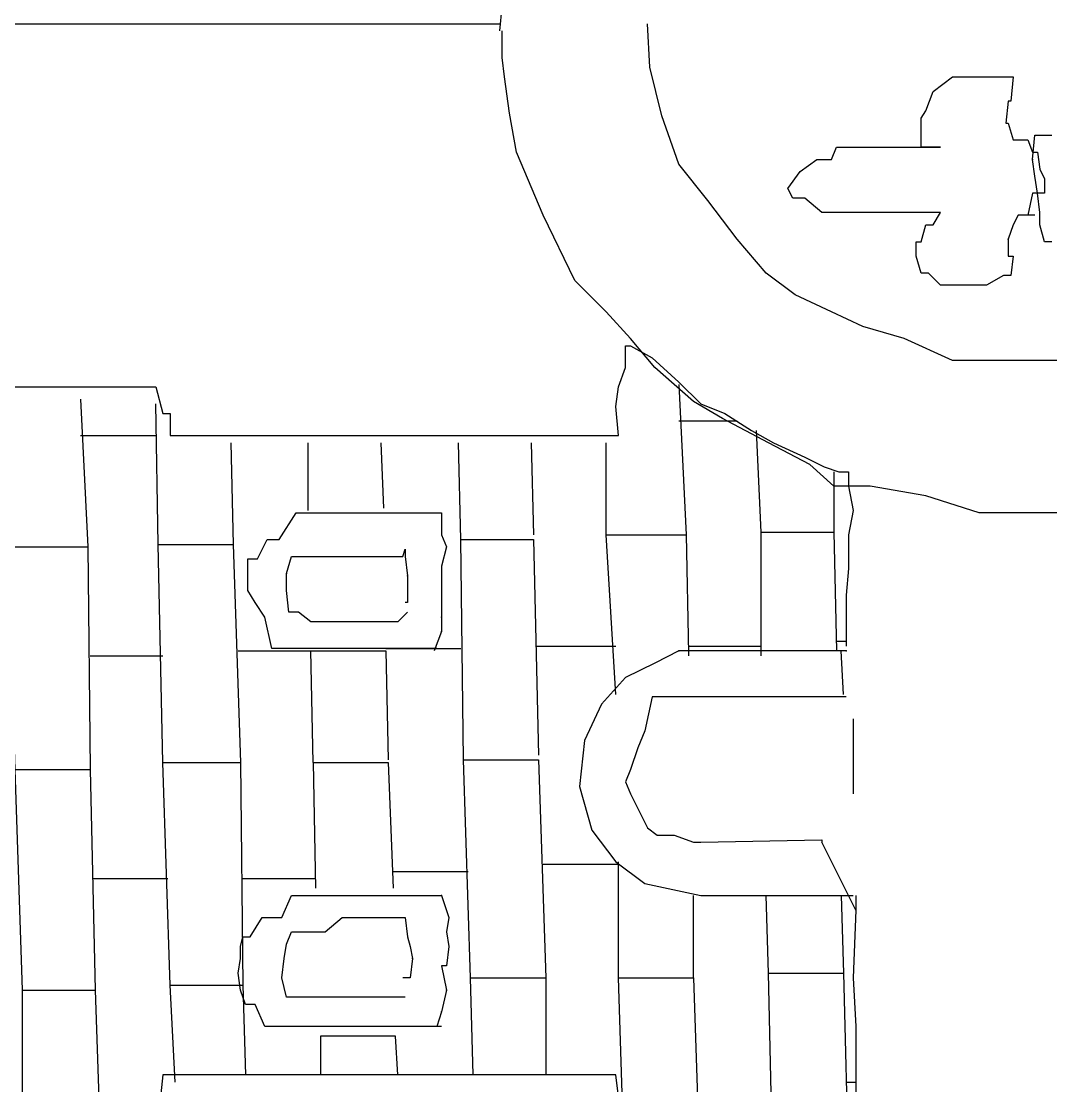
# Model space of a CAD drawing. Extents: x 747954 to 748544, y 4317181 to 4318208.
# Drawn here: x 747987.765 to 747992.015, y 4318037.795 to 4318042.19 of the extents above; entities that cross this region are included whole.
import ezdxf

# ---------------------------------------------------------------- set-up
doc = ezdxf.new("R2010")
doc.units = 0
doc.layers.get('0').update_dxf_attribs({"linetype": 'CONTINUOUS'})

msp = doc.modelspace()

# ---------------------------------------------------------------- linework, layer by layer
at = {"color": 0, "linetype": 'CONTINUOUS'}
for p, q in [((747989.74, 4318042.15), (747989.75, 4318042.25)), ((747989.74, 4318042.15), (747989.75, 4318042.25)), ((747987.41, 4318042.18), (747988.19, 4318042.18)), ((747987.41, 4318042.18), (747988.19, 4318042.18)), ((747988.19, 4318042.18), (747988.97, 4318042.18)), ((747988.19, 4318042.18), (747988.97, 4318042.18)), ((747988.97, 4318042.18), (747989.59, 4318042.18)), ((747988.97, 4318042.18), (747989.59, 4318042.18)), ((747989.59, 4318042.18), (747989.74, 4318042.18)), ((747989.59, 4318042.18), (747989.74, 4318042.18)), ((747989.75, 4318042.04), (747989.75, 4318042.15)), ((747989.75, 4318042.04), (747989.75, 4318042.15)), ((747990.36, 4318042), (747990.35, 4318042.18)), ((747990.36, 4318042), (747990.35, 4318042.18)), ((747989.76, 4318041.96), (747989.75, 4318042.04)), ((747989.76, 4318041.96), (747989.75, 4318042.04)), ((747990.41, 4318041.8), (747990.36, 4318042)), ((747990.41, 4318041.8), (747990.36, 4318042)), ((747989.78, 4318041.81), (747989.76, 4318041.96)), ((747989.78, 4318041.81), (747989.76, 4318041.96)), ((747991.53, 4318041.9), (747991.61, 4318041.96)), ((747991.53, 4318041.9), (747991.61, 4318041.96)), ((747991.61, 4318041.96), (747991.68, 4318041.96)), ((747991.61, 4318041.96), (747991.68, 4318041.96)), ((747991.68, 4318041.96), (747991.76, 4318041.96)), ((747991.68, 4318041.96), (747991.76, 4318041.96)), ((747991.76, 4318041.96), (747991.81, 4318041.96)), ((747991.76, 4318041.96), (747991.81, 4318041.96)), ((747991.81, 4318041.96), (747991.86, 4318041.96)), ((747991.81, 4318041.96), (747991.86, 4318041.96)), ((747991.86, 4318041.96), (747991.85, 4318041.86)), ((747991.86, 4318041.96), (747991.85, 4318041.86)), ((747991.5, 4318041.82), (747991.53, 4318041.9)), ((747991.5, 4318041.82), (747991.53, 4318041.9)), ((747991.84, 4318041.86), (747991.83, 4318041.77)), ((747991.84, 4318041.86), (747991.83, 4318041.77)), ((747991.85, 4318041.86), (747991.84, 4318041.86)), ((747991.85, 4318041.86), (747991.84, 4318041.86)), ((747989.81, 4318041.65), (747989.78, 4318041.81)), ((747989.81, 4318041.65), (747989.78, 4318041.81)), ((747990.48, 4318041.6), (747990.41, 4318041.8)), ((747990.48, 4318041.6), (747990.41, 4318041.8)), ((747991.48, 4318041.79), (747991.5, 4318041.82)), ((747991.48, 4318041.79), (747991.5, 4318041.82)), ((747991.48, 4318041.67), (747991.48, 4318041.79)), ((747991.48, 4318041.67), (747991.48, 4318041.79)), ((747991.83, 4318041.77), (747991.84, 4318041.77)), ((747991.83, 4318041.77), (747991.84, 4318041.77)), ((747991.84, 4318041.77), (747991.86, 4318041.7)), ((747991.84, 4318041.77), (747991.86, 4318041.7)), ((747991.94, 4318041.62), (747991.95, 4318041.72)), ((747991.94, 4318041.62), (747991.95, 4318041.72)), ((747991.95, 4318041.72), (747991.99, 4318041.72)), ((747991.95, 4318041.72), (747991.99, 4318041.72)), ((747991.99, 4318041.72), (747992.02, 4318041.72)), ((747991.99, 4318041.72), (747992.02, 4318041.72)), ((747991.11, 4318041.62), (747991.13, 4318041.67)), ((747991.11, 4318041.62), (747991.13, 4318041.67)), ((747991.13, 4318041.67), (747991.21, 4318041.67)), ((747991.13, 4318041.67), (747991.21, 4318041.67)), ((747991.21, 4318041.67), (747991.26, 4318041.67)), ((747991.21, 4318041.67), (747991.26, 4318041.67)), ((747991.26, 4318041.67), (747991.35, 4318041.67)), ((747991.26, 4318041.67), (747991.35, 4318041.67)), ((747991.35, 4318041.67), (747991.44, 4318041.67)), ((747991.35, 4318041.67), (747991.44, 4318041.67)), ((747991.44, 4318041.67), (747991.48, 4318041.67)), ((747991.44, 4318041.67), (747991.48, 4318041.67)), ((747991.48, 4318041.67), (747991.52, 4318041.67)), ((747991.52, 4318041.67), (747991.48, 4318041.67)), ((747991.48, 4318041.67), (747991.52, 4318041.67)), ((747991.52, 4318041.67), (747991.48, 4318041.67)), ((747991.52, 4318041.67), (747991.56, 4318041.67)), ((747991.56, 4318041.67), (747991.52, 4318041.67)), ((747991.52, 4318041.67), (747991.56, 4318041.67)), ((747991.56, 4318041.67), (747991.52, 4318041.67)), ((747991.86, 4318041.7), (747991.88, 4318041.7)), ((747991.86, 4318041.7), (747991.88, 4318041.7)), ((747991.88, 4318041.7), (747991.92, 4318041.7)), ((747991.88, 4318041.7), (747991.92, 4318041.7)), ((747991.92, 4318041.7), (747991.94, 4318041.65)), ((747991.92, 4318041.7), (747991.94, 4318041.65)), ((747989.92, 4318041.39), (747989.81, 4318041.65)), ((747989.92, 4318041.39), (747989.81, 4318041.65)), ((747990.98, 4318041.57), (747991.05, 4318041.62)), ((747990.98, 4318041.57), (747991.05, 4318041.62)), ((747991.05, 4318041.62), (747991.11, 4318041.62)), ((747991.05, 4318041.62), (747991.11, 4318041.62)), ((747991.94, 4318041.65), (747991.96, 4318041.65)), ((747991.94, 4318041.65), (747991.96, 4318041.65)), ((747991.95, 4318041.55), (747991.94, 4318041.62)), ((747991.95, 4318041.55), (747991.94, 4318041.62)), ((747991.96, 4318041.65), (747991.97, 4318041.58)), ((747991.96, 4318041.65), (747991.97, 4318041.58)), ((747990.6, 4318041.45), (747990.48, 4318041.6)), ((747990.6, 4318041.45), (747990.48, 4318041.6)), ((747991.97, 4318041.58), (747991.99, 4318041.54)), ((747991.97, 4318041.58), (747991.99, 4318041.54)), ((747990.93, 4318041.5), (747990.98, 4318041.57)), ((747990.93, 4318041.5), (747990.98, 4318041.57)), ((747991.96, 4318041.48), (747991.95, 4318041.55)), ((747991.96, 4318041.48), (747991.95, 4318041.55)), ((747991.99, 4318041.54), (747991.99, 4318041.48)), ((747991.99, 4318041.54), (747991.99, 4318041.48)), ((747990.95, 4318041.46), (747990.93, 4318041.5)), ((747990.95, 4318041.46), (747990.93, 4318041.5)), ((747990.72, 4318041.29), (747990.6, 4318041.45)), ((747990.72, 4318041.29), (747990.6, 4318041.45)), ((747991, 4318041.46), (747990.95, 4318041.46)), ((747991, 4318041.46), (747990.95, 4318041.46)), ((747991.07, 4318041.4), (747991, 4318041.46)), ((747991.07, 4318041.4), (747991, 4318041.46)), ((747991.94, 4318041.48), (747991.92, 4318041.39)), ((747991.94, 4318041.48), (747991.92, 4318041.39)), ((747991.96, 4318041.48), (747991.94, 4318041.48)), ((747991.96, 4318041.48), (747991.94, 4318041.48)), ((747991.97, 4318041.4), (747991.96, 4318041.48)), ((747991.99, 4318041.48), (747991.96, 4318041.48)), ((747991.97, 4318041.4), (747991.96, 4318041.48)), ((747991.99, 4318041.48), (747991.96, 4318041.48)), ((747991.17, 4318041.4), (747991.07, 4318041.4)), ((747991.17, 4318041.4), (747991.07, 4318041.4)), ((747991.26, 4318041.4), (747991.17, 4318041.4)), ((747991.26, 4318041.4), (747991.17, 4318041.4)), ((747991.33, 4318041.4), (747991.26, 4318041.4)), ((747991.33, 4318041.4), (747991.26, 4318041.4)), ((747991.38, 4318041.4), (747991.33, 4318041.4)), ((747991.38, 4318041.4), (747991.33, 4318041.4)), ((747991.44, 4318041.4), (747991.38, 4318041.4)), ((747991.44, 4318041.4), (747991.38, 4318041.4)), ((747991.51, 4318041.4), (747991.44, 4318041.4)), ((747991.51, 4318041.4), (747991.44, 4318041.4)), ((747991.56, 4318041.4), (747991.51, 4318041.4)), ((747991.56, 4318041.4), (747991.51, 4318041.4)), ((747991.53, 4318041.35), (747991.56, 4318041.4)), ((747991.53, 4318041.35), (747991.56, 4318041.4)), ((747991.97, 4318041.35), (747991.97, 4318041.4)), ((747991.97, 4318041.35), (747991.97, 4318041.4)), ((747990.05, 4318041.12), (747989.92, 4318041.39)), ((747990.05, 4318041.12), (747989.92, 4318041.39)), ((747991.88, 4318041.39), (747991.86, 4318041.35)), ((747991.88, 4318041.39), (747991.86, 4318041.35)), ((747991.92, 4318041.39), (747991.88, 4318041.39)), ((747991.92, 4318041.39), (747991.88, 4318041.39)), ((747991.95, 4318041.39), (747991.92, 4318041.39)), ((747991.95, 4318041.39), (747991.92, 4318041.39)), ((747991.48, 4318041.28), (747991.5, 4318041.35)), ((747991.48, 4318041.28), (747991.5, 4318041.35)), ((747991.5, 4318041.35), (747991.53, 4318041.35)), ((747991.5, 4318041.35), (747991.53, 4318041.35)), ((747991.86, 4318041.35), (747991.84, 4318041.29)), ((747991.86, 4318041.35), (747991.84, 4318041.29)), ((747991.99, 4318041.28), (747991.97, 4318041.35)), ((747991.99, 4318041.28), (747991.97, 4318041.35)), ((747990.84, 4318041.15), (747990.72, 4318041.29)), ((747990.84, 4318041.15), (747990.72, 4318041.29)), ((747991.46, 4318041.22), (747991.46, 4318041.28)), ((747991.46, 4318041.28), (747991.48, 4318041.28)), ((747991.46, 4318041.22), (747991.46, 4318041.28)), ((747991.46, 4318041.28), (747991.48, 4318041.28)), ((747991.84, 4318041.29), (747991.84, 4318041.22)), ((747991.84, 4318041.29), (747991.84, 4318041.22)), ((747992.02, 4318041.28), (747991.99, 4318041.28)), ((747992.02, 4318041.28), (747991.99, 4318041.28)), ((747991.48, 4318041.15), (747991.46, 4318041.22)), ((747991.48, 4318041.15), (747991.46, 4318041.22)), ((747991.84, 4318041.22), (747991.86, 4318041.22)), ((747991.84, 4318041.22), (747991.86, 4318041.22)), ((747991.86, 4318041.22), (747991.85, 4318041.14)), ((747991.86, 4318041.22), (747991.85, 4318041.14)), ((747990.96, 4318041.06), (747990.84, 4318041.15)), ((747990.96, 4318041.06), (747990.84, 4318041.15)), ((747991.51, 4318041.15), (747991.48, 4318041.15)), ((747991.51, 4318041.15), (747991.48, 4318041.15)), ((747991.56, 4318041.1), (747991.51, 4318041.15)), ((747991.56, 4318041.1), (747991.51, 4318041.15)), ((747991.82, 4318041.14), (747991.75, 4318041.1)), ((747991.82, 4318041.14), (747991.75, 4318041.1)), ((747991.85, 4318041.14), (747991.82, 4318041.14)), ((747991.85, 4318041.14), (747991.82, 4318041.14)), ((747990.18, 4318040.99), (747990.05, 4318041.12)), ((747990.18, 4318040.99), (747990.05, 4318041.12)), ((747991.62, 4318041.1), (747991.56, 4318041.1)), ((747991.62, 4318041.1), (747991.56, 4318041.1)), ((747991.67, 4318041.1), (747991.62, 4318041.1)), ((747991.67, 4318041.1), (747991.62, 4318041.1)), ((747991.75, 4318041.1), (747991.67, 4318041.1)), ((747991.75, 4318041.1), (747991.67, 4318041.1)), ((747991.11, 4318040.99), (747990.96, 4318041.06)), ((747991.11, 4318040.99), (747990.96, 4318041.06)), ((747990.28, 4318040.88), (747990.18, 4318040.99)), ((747990.28, 4318040.88), (747990.18, 4318040.99)), ((747991.24, 4318040.93), (747991.11, 4318040.99)), ((747991.24, 4318040.93), (747991.11, 4318040.99)), ((747991.41, 4318040.88), (747991.24, 4318040.93)), ((747991.41, 4318040.88), (747991.24, 4318040.93)), ((747990.38, 4318040.76), (747990.28, 4318040.88)), ((747990.38, 4318040.76), (747990.28, 4318040.88)), ((747991.61, 4318040.79), (747991.41, 4318040.88)), ((747991.61, 4318040.79), (747991.41, 4318040.88)), ((747990.26, 4318040.8), (747990.26, 4318040.85)), ((747990.26, 4318040.85), (747990.28, 4318040.85)), ((747990.26, 4318040.8), (747990.26, 4318040.85)), ((747990.26, 4318040.85), (747990.28, 4318040.85)), ((747990.28, 4318040.85), (747990.37, 4318040.8)), ((747990.28, 4318040.85), (747990.37, 4318040.8)), ((747990.26, 4318040.76), (747990.26, 4318040.8)), ((747990.26, 4318040.76), (747990.26, 4318040.8)), ((747990.37, 4318040.8), (747990.48, 4318040.7)), ((747990.37, 4318040.8), (747990.48, 4318040.7)), ((747991.81, 4318040.79), (747991.61, 4318040.79)), ((747991.81, 4318040.79), (747991.61, 4318040.79)), ((747992, 4318040.79), (747991.81, 4318040.79)), ((747992, 4318040.79), (747991.81, 4318040.79)), ((747992.2, 4318040.79), (747992, 4318040.79)), ((747992.2, 4318040.79), (747992, 4318040.79)), ((747990.23, 4318040.68), (747990.26, 4318040.76)), ((747990.23, 4318040.68), (747990.26, 4318040.76)), ((747990.54, 4318040.62), (747990.38, 4318040.76)), ((747990.54, 4318040.62), (747990.38, 4318040.76)), ((747990.48, 4318040.7), (747990.57, 4318040.61)), ((747990.48, 4318040.7), (747990.57, 4318040.61)), ((747987.74, 4318040.68), (747987.86, 4318040.68)), ((747987.74, 4318040.68), (747987.86, 4318040.68)), ((747987.86, 4318040.68), (747987.99, 4318040.68)), ((747987.86, 4318040.68), (747987.99, 4318040.68)), ((747987.99, 4318040.68), (747988.09, 4318040.68)), ((747987.99, 4318040.68), (747988.09, 4318040.68)), ((747988.09, 4318040.68), (747988.2, 4318040.68)), ((747988.09, 4318040.68), (747988.2, 4318040.68)), ((747988.2, 4318040.68), (747988.27, 4318040.68)), ((747988.2, 4318040.68), (747988.27, 4318040.68)), ((747988.27, 4318040.68), (747988.32, 4318040.68)), ((747988.27, 4318040.68), (747988.32, 4318040.68)), ((747988.32, 4318040.68), (747988.35, 4318040.57)), ((747988.32, 4318040.68), (747988.35, 4318040.57)), ((747990.22, 4318040.6), (747990.23, 4318040.68)), ((747990.22, 4318040.6), (747990.23, 4318040.68)), ((747990.48, 4318040.69), (747990.51, 4318040.07)), ((747990.48, 4318040.69), (747990.51, 4318040.07)), ((747988.01, 4318040.63), (747988.04, 4318040.02)), ((747988.01, 4318040.63), (747988.04, 4318040.02)), ((747988.33, 4318040.03), (747988.32, 4318040.61)), ((747988.33, 4318040.03), (747988.32, 4318040.61)), ((747990.66, 4318040.55), (747990.54, 4318040.62)), ((747990.66, 4318040.55), (747990.54, 4318040.62)), ((747990.57, 4318040.61), (747990.67, 4318040.57)), ((747990.57, 4318040.61), (747990.67, 4318040.57)), ((747988.35, 4318040.57), (747988.38, 4318040.57)), ((747988.35, 4318040.57), (747988.38, 4318040.57)), ((747988.38, 4318040.57), (747988.38, 4318040.48)), ((747988.38, 4318040.57), (747988.38, 4318040.48)), ((747990.23, 4318040.48), (747990.22, 4318040.6)), ((747990.23, 4318040.48), (747990.22, 4318040.6)), ((747990.67, 4318040.57), (747990.78, 4318040.5)), ((747990.67, 4318040.57), (747990.78, 4318040.5)), ((747990.48, 4318040.54), (747990.72, 4318040.54)), ((747990.48, 4318040.54), (747990.72, 4318040.54)), ((747990.85, 4318040.45), (747990.66, 4318040.55)), ((747990.85, 4318040.45), (747990.66, 4318040.55)), ((747988.01, 4318040.48), (747988.32, 4318040.48)), ((747988.01, 4318040.48), (747988.32, 4318040.48)), ((747988.38, 4318040.48), (747988.43, 4318040.48)), ((747988.38, 4318040.48), (747988.43, 4318040.48)), ((747988.43, 4318040.48), (747988.57, 4318040.48)), ((747988.43, 4318040.48), (747988.57, 4318040.48)), ((747988.57, 4318040.48), (747988.87, 4318040.48)), ((747988.57, 4318040.48), (747988.87, 4318040.48)), ((747988.87, 4318040.48), (747989.14, 4318040.48)), ((747988.87, 4318040.48), (747989.14, 4318040.48)), ((747989.14, 4318040.48), (747989.31, 4318040.48)), ((747989.14, 4318040.48), (747989.31, 4318040.48)), ((747989.31, 4318040.48), (747989.47, 4318040.48)), ((747989.31, 4318040.48), (747989.47, 4318040.48)), ((747989.47, 4318040.48), (747989.62, 4318040.48)), ((747989.47, 4318040.48), (747989.62, 4318040.48)), ((747989.62, 4318040.48), (747989.81, 4318040.48)), ((747989.62, 4318040.48), (747989.81, 4318040.48)), ((747989.81, 4318040.48), (747989.95, 4318040.48)), ((747989.81, 4318040.48), (747989.95, 4318040.48)), ((747989.95, 4318040.48), (747990.09, 4318040.48)), ((747989.95, 4318040.48), (747990.09, 4318040.48)), ((747990.09, 4318040.48), (747990.15, 4318040.48)), ((747990.09, 4318040.48), (747990.15, 4318040.48)), ((747990.15, 4318040.48), (747990.21, 4318040.48)), ((747990.15, 4318040.48), (747990.21, 4318040.48)), ((747990.21, 4318040.48), (747990.23, 4318040.48)), ((747990.21, 4318040.48), (747990.23, 4318040.48)), ((747990.78, 4318040.5), (747990.87, 4318040.45)), ((747990.78, 4318040.5), (747990.87, 4318040.45)), ((747990.82, 4318040.08), (747990.8, 4318040.5)), ((747990.82, 4318040.08), (747990.8, 4318040.5)), ((747988.63, 4318040.45), (747988.64, 4318040.03)), ((747988.63, 4318040.45), (747988.64, 4318040.03)), ((747988.95, 4318040.17), (747988.95, 4318040.45)), ((747988.95, 4318040.17), (747988.95, 4318040.45)), ((747989.25, 4318040.45), (747989.26, 4318040.18)), ((747989.25, 4318040.45), (747989.26, 4318040.18)), ((747989.58, 4318040.05), (747989.57, 4318040.45)), ((747989.58, 4318040.05), (747989.57, 4318040.45)), ((747989.87, 4318040.45), (747989.88, 4318040.07)), ((747989.87, 4318040.45), (747989.88, 4318040.07)), ((747990.18, 4318040.07), (747990.18, 4318040.45)), ((747990.18, 4318040.07), (747990.18, 4318040.45)), ((747991.02, 4318040.36), (747990.85, 4318040.45)), ((747991.02, 4318040.36), (747990.85, 4318040.45)), ((747990.87, 4318040.45), (747991, 4318040.39)), ((747990.87, 4318040.45), (747991, 4318040.39)), ((747991, 4318040.39), (747991.08, 4318040.35)), ((747991, 4318040.39), (747991.08, 4318040.35)), ((747991.12, 4318040.27), (747991.02, 4318040.36)), ((747991.12, 4318040.27), (747991.02, 4318040.36)), ((747991.08, 4318040.35), (747991.14, 4318040.33)), ((747991.08, 4318040.35), (747991.14, 4318040.33)), ((747991.12, 4318040.33), (747991.12, 4318040.08)), ((747991.12, 4318040.33), (747991.12, 4318040.08)), ((747991.14, 4318040.33), (747991.18, 4318040.33)), ((747991.14, 4318040.33), (747991.18, 4318040.33)), ((747991.18, 4318040.33), (747991.18, 4318040.27)), ((747991.18, 4318040.33), (747991.18, 4318040.27)), ((747991.27, 4318040.27), (747991.12, 4318040.27)), ((747991.27, 4318040.27), (747991.12, 4318040.27)), ((747991.18, 4318040.27), (747991.2, 4318040.17)), ((747991.18, 4318040.27), (747991.2, 4318040.17)), ((747991.5, 4318040.23), (747991.27, 4318040.27)), ((747991.5, 4318040.23), (747991.27, 4318040.27)), ((747991.72, 4318040.16), (747991.5, 4318040.23)), ((747991.72, 4318040.16), (747991.5, 4318040.23)), ((747991.2, 4318040.17), (747991.18, 4318040.07)), ((747991.2, 4318040.17), (747991.18, 4318040.07)), ((747988.83, 4318040.05), (747988.9, 4318040.16)), ((747988.83, 4318040.05), (747988.9, 4318040.16)), ((747988.9, 4318040.16), (747988.96, 4318040.16)), ((747988.9, 4318040.16), (747988.96, 4318040.16)), ((747988.96, 4318040.16), (747989.03, 4318040.16)), ((747988.96, 4318040.16), (747989.03, 4318040.16)), ((747989.03, 4318040.16), (747989.1, 4318040.16)), ((747989.03, 4318040.16), (747989.1, 4318040.16)), ((747989.1, 4318040.16), (747989.19, 4318040.16)), ((747989.1, 4318040.16), (747989.19, 4318040.16)), ((747989.19, 4318040.16), (747989.28, 4318040.16)), ((747989.19, 4318040.16), (747989.28, 4318040.16)), ((747989.28, 4318040.16), (747989.34, 4318040.16)), ((747989.28, 4318040.16), (747989.34, 4318040.16)), ((747989.34, 4318040.16), (747989.39, 4318040.16)), ((747989.34, 4318040.16), (747989.39, 4318040.16)), ((747989.39, 4318040.16), (747989.44, 4318040.16)), ((747989.39, 4318040.16), (747989.44, 4318040.16)), ((747989.44, 4318040.16), (747989.47, 4318040.16)), ((747989.44, 4318040.16), (747989.47, 4318040.16)), ((747989.47, 4318040.16), (747989.5, 4318040.16)), ((747989.47, 4318040.16), (747989.5, 4318040.16)), ((747989.5, 4318040.16), (747989.5, 4318040.07)), ((747989.5, 4318040.16), (747989.5, 4318040.07)), ((747991.92, 4318040.16), (747991.72, 4318040.16)), ((747991.92, 4318040.16), (747991.72, 4318040.16)), ((747992.14, 4318040.16), (747991.92, 4318040.16)), ((747992.14, 4318040.16), (747991.92, 4318040.16)), ((747988.74, 4318039.97), (747988.78, 4318040.05)), ((747988.74, 4318039.97), (747988.78, 4318040.05)), ((747988.78, 4318040.05), (747988.83, 4318040.05)), ((747988.78, 4318040.05), (747988.83, 4318040.05)), ((747989.5, 4318040.07), (747989.52, 4318040.02)), ((747989.5, 4318040.07), (747989.52, 4318040.02)), ((747991.18, 4318040.07), (747991.18, 4318039.93)), ((747991.18, 4318040.07), (747991.18, 4318039.93)), ((747989.34, 4318039.98), (747989.35, 4318040.01)), ((747989.34, 4318039.98), (747989.35, 4318040.01)), ((747989.35, 4318040.01), (747989.35, 4318039.98)), ((747989.35, 4318040.01), (747989.35, 4318039.98)), ((747989.52, 4318040.02), (747989.5, 4318039.94)), ((747989.52, 4318040.02), (747989.5, 4318039.94)), ((747988.7, 4318039.92), (747988.7, 4318039.97)), ((747988.7, 4318039.97), (747988.74, 4318039.97)), ((747988.7, 4318039.92), (747988.7, 4318039.97)), ((747988.7, 4318039.97), (747988.74, 4318039.97)), ((747988.86, 4318039.91), (747988.88, 4318039.98)), ((747988.86, 4318039.91), (747988.88, 4318039.98)), ((747988.88, 4318039.98), (747988.91, 4318039.98)), ((747988.88, 4318039.98), (747988.91, 4318039.98)), ((747988.91, 4318039.98), (747988.96, 4318039.98)), ((747988.91, 4318039.98), (747988.96, 4318039.98)), ((747988.96, 4318039.98), (747989.04, 4318039.98)), ((747988.96, 4318039.98), (747989.04, 4318039.98)), ((747989.04, 4318039.98), (747989.14, 4318039.98)), ((747989.04, 4318039.98), (747989.14, 4318039.98)), ((747989.14, 4318039.98), (747989.2, 4318039.98)), ((747989.14, 4318039.98), (747989.2, 4318039.98)), ((747989.2, 4318039.98), (747989.25, 4318039.98)), ((747989.2, 4318039.98), (747989.25, 4318039.98)), ((747989.25, 4318039.98), (747989.31, 4318039.98)), ((747989.25, 4318039.98), (747989.31, 4318039.98)), ((747989.31, 4318039.98), (747989.34, 4318039.98)), ((747989.31, 4318039.98), (747989.34, 4318039.98)), ((747989.35, 4318039.98), (747989.36, 4318039.9)), ((747989.35, 4318039.98), (747989.36, 4318039.9)), ((747988.7, 4318039.84), (747988.7, 4318039.92)), ((747988.7, 4318039.84), (747988.7, 4318039.92)), ((747988.86, 4318039.84), (747988.86, 4318039.91)), ((747988.86, 4318039.84), (747988.86, 4318039.91)), ((747989.5, 4318039.94), (747989.5, 4318039.9)), ((747989.5, 4318039.94), (747989.5, 4318039.9)), ((747991.18, 4318039.93), (747991.17, 4318039.82)), ((747991.18, 4318039.93), (747991.17, 4318039.82)), ((747989.36, 4318039.9), (747989.36, 4318039.79)), ((747989.36, 4318039.9), (747989.36, 4318039.79)), ((747989.5, 4318039.9), (747989.5, 4318039.83)), ((747989.5, 4318039.9), (747989.5, 4318039.83)), ((747988.73, 4318039.79), (747988.7, 4318039.84)), ((747988.73, 4318039.79), (747988.7, 4318039.84)), ((747988.87, 4318039.75), (747988.86, 4318039.84)), ((747988.87, 4318039.75), (747988.86, 4318039.84)), ((747989.5, 4318039.83), (747989.5, 4318039.79)), ((747989.5, 4318039.83), (747989.5, 4318039.79)), ((747991.17, 4318039.82), (747991.17, 4318039.71)), ((747991.17, 4318039.82), (747991.17, 4318039.71)), ((747988.77, 4318039.73), (747988.73, 4318039.79)), ((747988.77, 4318039.73), (747988.73, 4318039.79)), ((747989.36, 4318039.79), (747989.35, 4318039.79)), ((747989.36, 4318039.79), (747989.35, 4318039.79)), ((747989.5, 4318039.79), (747989.5, 4318039.73)), ((747989.5, 4318039.79), (747989.5, 4318039.73)), ((747988.8, 4318039.6), (747988.77, 4318039.73)), ((747988.8, 4318039.6), (747988.77, 4318039.73)), ((747988.91, 4318039.75), (747988.87, 4318039.75)), ((747988.91, 4318039.75), (747988.87, 4318039.75)), ((747988.96, 4318039.71), (747988.91, 4318039.75)), ((747988.96, 4318039.71), (747988.91, 4318039.75)), ((747989.36, 4318039.75), (747989.32, 4318039.71)), ((747989.36, 4318039.75), (747989.32, 4318039.71)), ((747989.5, 4318039.73), (747989.5, 4318039.67)), ((747989.5, 4318039.73), (747989.5, 4318039.67)), ((747989.02, 4318039.71), (747988.96, 4318039.71)), ((747989.02, 4318039.71), (747988.96, 4318039.71)), ((747989.05, 4318039.71), (747989.02, 4318039.71)), ((747989.05, 4318039.71), (747989.02, 4318039.71)), ((747989.11, 4318039.71), (747989.05, 4318039.71)), ((747989.11, 4318039.71), (747989.05, 4318039.71)), ((747989.19, 4318039.71), (747989.11, 4318039.71)), ((747989.19, 4318039.71), (747989.11, 4318039.71)), ((747989.27, 4318039.71), (747989.19, 4318039.71)), ((747989.27, 4318039.71), (747989.19, 4318039.71)), ((747989.32, 4318039.71), (747989.27, 4318039.71)), ((747989.32, 4318039.71), (747989.27, 4318039.71)), ((747991.17, 4318039.71), (747991.17, 4318039.62)), ((747991.17, 4318039.71), (747991.17, 4318039.62)), ((747989.5, 4318039.67), (747989.47, 4318039.59)), ((747989.5, 4318039.67), (747989.47, 4318039.59)), ((747988.86, 4318039.6), (747988.8, 4318039.6)), ((747988.86, 4318039.6), (747988.8, 4318039.6)), ((747988.88, 4318039.6), (747988.86, 4318039.6)), ((747988.88, 4318039.6), (747988.86, 4318039.6)), ((747988.98, 4318039.6), (747988.88, 4318039.6)), ((747988.98, 4318039.6), (747988.88, 4318039.6)), ((747989.09, 4318039.6), (747988.98, 4318039.6)), ((747989.09, 4318039.6), (747988.98, 4318039.6)), ((747989.16, 4318039.6), (747989.09, 4318039.6)), ((747989.16, 4318039.6), (747989.09, 4318039.6)), ((747989.24, 4318039.6), (747989.16, 4318039.6)), ((747989.24, 4318039.6), (747989.16, 4318039.6)), ((747989.38, 4318039.6), (747989.24, 4318039.6)), ((747989.38, 4318039.6), (747989.24, 4318039.6)), ((747989.27, 4318039.6), (747989.58, 4318039.6)), ((747989.27, 4318039.6), (747989.58, 4318039.6)), ((747989.48, 4318039.6), (747989.38, 4318039.6)), ((747989.48, 4318039.6), (747989.38, 4318039.6)), ((747989.89, 4318039.61), (747990.22, 4318039.61)), ((747989.89, 4318039.61), (747990.22, 4318039.61)), ((747990.52, 4318039.61), (747990.82, 4318039.61)), ((747990.52, 4318039.61), (747990.82, 4318039.61)), ((747991.13, 4318039.63), (747991.17, 4318039.63)), ((747991.13, 4318039.63), (747991.17, 4318039.63)), ((747991.17, 4318039.62), (747991.17, 4318039.61)), ((747991.17, 4318039.62), (747991.17, 4318039.61)), ((747988.05, 4318039.57), (747988.35, 4318039.57)), ((747988.05, 4318039.57), (747988.35, 4318039.57)), ((747988.66, 4318039.59), (747988.96, 4318039.59)), ((747988.66, 4318039.59), (747988.96, 4318039.59)), ((747990.48, 4318039.59), (747990.38, 4318039.54)), ((747990.48, 4318039.59), (747990.38, 4318039.54)), ((747990.52, 4318039.59), (747990.48, 4318039.59)), ((747990.52, 4318039.59), (747990.48, 4318039.59)), ((747991.17, 4318039.59), (747990.52, 4318039.59)), ((747991.17, 4318039.59), (747990.52, 4318039.59)), ((747991.16, 4318039.41), (747991.15, 4318039.59)), ((747991.16, 4318039.41), (747991.15, 4318039.59)), ((747990.38, 4318039.54), (747990.26, 4318039.48)), ((747990.38, 4318039.54), (747990.26, 4318039.48)), ((747990.26, 4318039.48), (747990.16, 4318039.37)), ((747990.26, 4318039.48), (747990.16, 4318039.37)), ((747990.37, 4318039.4), (747990.34, 4318039.26)), ((747990.37, 4318039.4), (747990.34, 4318039.26)), ((747990.42, 4318039.4), (747990.37, 4318039.4)), ((747990.42, 4318039.4), (747990.37, 4318039.4)), ((747990.46, 4318039.4), (747990.42, 4318039.4)), ((747990.46, 4318039.4), (747990.42, 4318039.4)), ((747990.52, 4318039.4), (747990.46, 4318039.4)), ((747990.52, 4318039.4), (747990.46, 4318039.4)), ((747991.17, 4318039.4), (747990.52, 4318039.4)), ((747991.17, 4318039.4), (747990.52, 4318039.4)), ((747990.16, 4318039.37), (747990.09, 4318039.22)), ((747990.16, 4318039.37), (747990.09, 4318039.22)), ((747991.2, 4318039.31), (747991.2, 4318039.23)), ((747991.2, 4318039.31), (747991.2, 4318039.23)), ((747990.34, 4318039.26), (747990.31, 4318039.19)), ((747990.34, 4318039.26), (747990.31, 4318039.19)), ((747990.09, 4318039.22), (747990.07, 4318039.03)), ((747990.09, 4318039.22), (747990.07, 4318039.03)), ((747991.2, 4318039.23), (747991.2, 4318039.05)), ((747991.2, 4318039.23), (747991.2, 4318039.05)), ((747990.31, 4318039.19), (747990.28, 4318039.1)), ((747990.31, 4318039.19), (747990.28, 4318039.1)), ((747988.97, 4318039.13), (747988.98, 4318038.61)), ((747988.97, 4318039.13), (747988.98, 4318038.61)), ((747990.28, 4318039.1), (747990.26, 4318039.05)), ((747990.28, 4318039.1), (747990.26, 4318039.05)), ((747990.07, 4318039.03), (747990.12, 4318038.85)), ((747990.07, 4318039.03), (747990.12, 4318038.85)), ((747990.26, 4318039.05), (747990.28, 4318039)), ((747990.26, 4318039.05), (747990.28, 4318039)), ((747991.2, 4318039.05), (747991.2, 4318039)), ((747991.2, 4318039.05), (747991.2, 4318039)), ((747990.28, 4318039), (747990.32, 4318038.92)), ((747990.28, 4318039), (747990.32, 4318038.92)), ((747990.32, 4318038.92), (747990.35, 4318038.86)), ((747990.32, 4318038.92), (747990.35, 4318038.86)), ((747990.12, 4318038.85), (747990.22, 4318038.72)), ((747990.12, 4318038.85), (747990.22, 4318038.72)), ((747990.35, 4318038.86), (747990.39, 4318038.83)), ((747990.35, 4318038.86), (747990.39, 4318038.83)), ((747990.39, 4318038.83), (747990.46, 4318038.83)), ((747990.39, 4318038.83), (747990.46, 4318038.83)), ((747990.46, 4318038.83), (747990.54, 4318038.8)), ((747990.46, 4318038.83), (747990.54, 4318038.8)), ((747990.57, 4318038.8), (747991.07, 4318038.81)), ((747990.57, 4318038.8), (747991.07, 4318038.81)), ((747991.07, 4318038.81), (747991.07, 4318038.8)), ((747991.07, 4318038.81), (747991.07, 4318038.8)), ((747990.54, 4318038.8), (747990.57, 4318038.8)), ((747990.54, 4318038.8), (747990.57, 4318038.8)), ((747991.21, 4318038.52), (747991.07, 4318038.8)), ((747991.21, 4318038.52), (747991.07, 4318038.8)), ((747990.22, 4318038.72), (747990.34, 4318038.63)), ((747990.22, 4318038.72), (747990.34, 4318038.63)), ((747990.23, 4318038.24), (747990.23, 4318038.72)), ((747990.23, 4318038.24), (747990.23, 4318038.72)), ((747989.3, 4318038.68), (747989.61, 4318038.68)), ((747989.3, 4318038.68), (747989.61, 4318038.68)), ((747989.92, 4318038.71), (747990.23, 4318038.71)), ((747989.92, 4318038.71), (747990.23, 4318038.71)), ((747988.06, 4318038.65), (747988.37, 4318038.65)), ((747988.06, 4318038.65), (747988.37, 4318038.65)), ((747988.68, 4318038.65), (747988.98, 4318038.65)), ((747988.68, 4318038.65), (747988.98, 4318038.65)), ((747990.34, 4318038.63), (747990.57, 4318038.58)), ((747990.34, 4318038.63), (747990.57, 4318038.58)), ((747988.84, 4318038.49), (747988.88, 4318038.58)), ((747988.84, 4318038.49), (747988.88, 4318038.58)), ((747988.88, 4318038.58), (747988.97, 4318038.58)), ((747988.88, 4318038.58), (747988.97, 4318038.58)), ((747988.97, 4318038.58), (747989.07, 4318038.58)), ((747988.97, 4318038.58), (747989.07, 4318038.58)), ((747989.07, 4318038.58), (747989.14, 4318038.58)), ((747989.07, 4318038.58), (747989.14, 4318038.58)), ((747989.14, 4318038.58), (747989.17, 4318038.58)), ((747989.14, 4318038.58), (747989.17, 4318038.58)), ((747989.17, 4318038.58), (747989.26, 4318038.58)), ((747989.17, 4318038.58), (747989.26, 4318038.58)), ((747989.26, 4318038.58), (747989.3, 4318038.58)), ((747989.26, 4318038.58), (747989.3, 4318038.58)), ((747989.3, 4318038.58), (747989.36, 4318038.58)), ((747989.3, 4318038.58), (747989.36, 4318038.58)), ((747989.36, 4318038.58), (747989.41, 4318038.58)), ((747989.36, 4318038.58), (747989.41, 4318038.58)), ((747989.41, 4318038.58), (747989.44, 4318038.58)), ((747989.41, 4318038.58), (747989.44, 4318038.58)), ((747989.44, 4318038.58), (747989.5, 4318038.58)), ((747989.44, 4318038.58), (747989.5, 4318038.58)), ((747989.5, 4318038.58), (747989.53, 4318038.49)), ((747989.5, 4318038.58), (747989.53, 4318038.49)), ((747990.54, 4318038.24), (747990.54, 4318038.58)), ((747990.54, 4318038.24), (747990.54, 4318038.58)), ((747990.57, 4318038.58), (747991.2, 4318038.58)), ((747990.57, 4318038.58), (747991.2, 4318038.58)), ((747990.85, 4318038.26), (747990.84, 4318038.58)), ((747990.85, 4318038.26), (747990.84, 4318038.58)), ((747991.15, 4318038.58), (747991.16, 4318038.26)), ((747991.15, 4318038.58), (747991.16, 4318038.26)), ((747991.21, 4318038.58), (747991.21, 4318038.52)), ((747991.21, 4318038.58), (747991.21, 4318038.52)), ((747991.21, 4318038.52), (747991.2, 4318038.24)), ((747991.21, 4318038.52), (747991.2, 4318038.24)), ((747988.71, 4318038.41), (747988.76, 4318038.49)), ((747988.71, 4318038.41), (747988.76, 4318038.49)), ((747988.76, 4318038.49), (747988.8, 4318038.49)), ((747988.76, 4318038.49), (747988.8, 4318038.49)), ((747988.8, 4318038.49), (747988.84, 4318038.49)), ((747988.8, 4318038.49), (747988.84, 4318038.49)), ((747989.02, 4318038.43), (747989.09, 4318038.49)), ((747989.02, 4318038.43), (747989.09, 4318038.49)), ((747989.09, 4318038.49), (747989.16, 4318038.49)), ((747989.09, 4318038.49), (747989.16, 4318038.49)), ((747989.16, 4318038.49), (747989.22, 4318038.49)), ((747989.16, 4318038.49), (747989.22, 4318038.49)), ((747989.22, 4318038.49), (747989.26, 4318038.49)), ((747989.22, 4318038.49), (747989.26, 4318038.49)), ((747989.26, 4318038.49), (747989.3, 4318038.49)), ((747989.26, 4318038.49), (747989.3, 4318038.49)), ((747989.3, 4318038.49), (747989.35, 4318038.49)), ((747989.3, 4318038.49), (747989.35, 4318038.49)), ((747989.35, 4318038.49), (747989.36, 4318038.41)), ((747989.35, 4318038.49), (747989.36, 4318038.41)), ((747989.53, 4318038.49), (747989.52, 4318038.43)), ((747989.53, 4318038.49), (747989.52, 4318038.43)), ((747988.67, 4318038.37), (747988.68, 4318038.41)), ((747988.67, 4318038.37), (747988.68, 4318038.41)), ((747988.68, 4318038.41), (747988.71, 4318038.41)), ((747988.68, 4318038.41), (747988.71, 4318038.41)), ((747988.86, 4318038.38), (747988.88, 4318038.43)), ((747988.86, 4318038.38), (747988.88, 4318038.43)), ((747988.88, 4318038.43), (747988.95, 4318038.43)), ((747988.88, 4318038.43), (747988.95, 4318038.43)), ((747988.95, 4318038.43), (747989.02, 4318038.43)), ((747988.95, 4318038.43), (747989.02, 4318038.43)), ((747989.36, 4318038.41), (747989.37, 4318038.37)), ((747989.36, 4318038.41), (747989.37, 4318038.37)), ((747989.52, 4318038.43), (747989.53, 4318038.37)), ((747989.52, 4318038.43), (747989.53, 4318038.37)), ((747988.67, 4318038.32), (747988.67, 4318038.37)), ((747988.67, 4318038.32), (747988.67, 4318038.37)), ((747988.85, 4318038.32), (747988.86, 4318038.38)), ((747988.85, 4318038.32), (747988.86, 4318038.38)), ((747989.37, 4318038.37), (747989.38, 4318038.32)), ((747989.37, 4318038.37), (747989.38, 4318038.32)), ((747989.53, 4318038.37), (747989.52, 4318038.29)), ((747989.53, 4318038.37), (747989.52, 4318038.29)), ((747988.66, 4318038.26), (747988.67, 4318038.32)), ((747988.66, 4318038.26), (747988.67, 4318038.32)), ((747988.84, 4318038.24), (747988.85, 4318038.32)), ((747988.84, 4318038.24), (747988.85, 4318038.32)), ((747989.38, 4318038.32), (747989.37, 4318038.24)), ((747989.38, 4318038.32), (747989.37, 4318038.24)), ((747989.52, 4318038.29), (747989.5, 4318038.29)), ((747989.5, 4318038.29), (747989.52, 4318038.19)), ((747989.52, 4318038.29), (747989.5, 4318038.29)), ((747989.5, 4318038.29), (747989.52, 4318038.19)), ((747988.67, 4318038.19), (747988.66, 4318038.26)), ((747988.67, 4318038.19), (747988.66, 4318038.26)), ((747988.86, 4318038.16), (747988.84, 4318038.24)), ((747988.86, 4318038.16), (747988.84, 4318038.24)), ((747989.35, 4318038.24), (747989.34, 4318038.24)), ((747989.35, 4318038.24), (747989.34, 4318038.24)), ((747989.37, 4318038.24), (747989.35, 4318038.24)), ((747989.37, 4318038.24), (747989.35, 4318038.24)), ((747991.2, 4318038.24), (747991.21, 4318038.04)), ((747991.2, 4318038.24), (747991.21, 4318038.04)), ((747988.69, 4318038.13), (747988.67, 4318038.19)), ((747988.69, 4318038.13), (747988.67, 4318038.19)), ((747989.52, 4318038.19), (747989.5, 4318038.1)), ((747989.52, 4318038.19), (747989.5, 4318038.1)), ((747988.88, 4318038.16), (747988.86, 4318038.16)), ((747988.88, 4318038.16), (747988.86, 4318038.16)), ((747988.94, 4318038.16), (747988.88, 4318038.16)), ((747988.94, 4318038.16), (747988.88, 4318038.16)), ((747989, 4318038.16), (747988.94, 4318038.16)), ((747989, 4318038.16), (747988.94, 4318038.16)), ((747989.08, 4318038.16), (747989, 4318038.16)), ((747989.08, 4318038.16), (747989, 4318038.16)), ((747989.16, 4318038.16), (747989.08, 4318038.16)), ((747989.16, 4318038.16), (747989.08, 4318038.16)), ((747989.22, 4318038.16), (747989.16, 4318038.16)), ((747989.22, 4318038.16), (747989.16, 4318038.16)), ((747989.29, 4318038.16), (747989.22, 4318038.16)), ((747989.29, 4318038.16), (747989.22, 4318038.16)), ((747989.35, 4318038.16), (747989.29, 4318038.16)), ((747989.35, 4318038.16), (747989.29, 4318038.16)), ((747988.73, 4318038.13), (747988.69, 4318038.13)), ((747988.73, 4318038.13), (747988.69, 4318038.13)), ((747988.77, 4318038.04), (747988.73, 4318038.13)), ((747988.77, 4318038.04), (747988.73, 4318038.13)), ((747989.5, 4318038.1), (747989.48, 4318038.04)), ((747989.5, 4318038.1), (747989.48, 4318038.04)), ((747988.83, 4318038.04), (747988.77, 4318038.04)), ((747988.83, 4318038.04), (747988.77, 4318038.04)), ((747988.9, 4318038.04), (747988.83, 4318038.04)), ((747988.9, 4318038.04), (747988.83, 4318038.04)), ((747988.96, 4318038.04), (747988.9, 4318038.04)), ((747988.96, 4318038.04), (747988.9, 4318038.04)), ((747989.04, 4318038.04), (747988.96, 4318038.04)), ((747989.04, 4318038.04), (747988.96, 4318038.04)), ((747989.11, 4318038.04), (747989.04, 4318038.04)), ((747989.11, 4318038.04), (747989.04, 4318038.04)), ((747989.19, 4318038.04), (747989.11, 4318038.04)), ((747989.19, 4318038.04), (747989.11, 4318038.04)), ((747989.29, 4318038.04), (747989.19, 4318038.04)), ((747989.29, 4318038.04), (747989.19, 4318038.04)), ((747989.39, 4318038.04), (747989.29, 4318038.04)), ((747989.39, 4318038.04), (747989.29, 4318038.04)), ((747989.5, 4318038.04), (747989.39, 4318038.04)), ((747989.5, 4318038.04), (747989.39, 4318038.04)), ((747989.48, 4318038.04), (747989.45, 4318038.04)), ((747989.48, 4318038.04), (747989.45, 4318038.04)), ((747991.21, 4318038.04), (747991.21, 4318037.84)), ((747991.21, 4318038.04), (747991.21, 4318037.84)), ((747988.35, 4318037.84), (747988.33, 4318037.66)), ((747988.35, 4318037.84), (747988.33, 4318037.66)), ((747988.44, 4318037.84), (747988.35, 4318037.84)), ((747988.44, 4318037.84), (747988.35, 4318037.84)), ((747988.55, 4318037.84), (747988.44, 4318037.84)), ((747988.55, 4318037.84), (747988.44, 4318037.84)), ((747988.73, 4318037.84), (747988.55, 4318037.84)), ((747988.73, 4318037.84), (747988.55, 4318037.84)), ((747988.96, 4318037.84), (747988.73, 4318037.84)), ((747988.96, 4318037.84), (747988.73, 4318037.84)), ((747989.73, 4318037.84), (747988.96, 4318037.84)), ((747989.73, 4318037.84), (747988.96, 4318037.84)), ((747990.22, 4318037.84), (747989.73, 4318037.84)), ((747990.22, 4318037.84), (747989.73, 4318037.84)), ((747990.23, 4318037.75), (747990.22, 4318037.84)), ((747990.23, 4318037.75), (747990.22, 4318037.84)), ((747991.21, 4318037.84), (747991.21, 4318037.66)), ((747991.21, 4318037.84), (747991.21, 4318037.66)), ((747991.17, 4318037.81), (747991.21, 4318037.81)), ((747991.17, 4318037.81), (747991.21, 4318037.81))]:
    msp.add_line(p, q, dxfattribs=at)
for points in [[(747990.82, 4318039.57), (747990.82, 4318040.08), (747991.12, 4318040.08), (747991.13, 4318039.59)], [(747990.82, 4318039.57), (747990.82, 4318040.08), (747991.12, 4318040.08), (747991.13, 4318039.59)], [(747989.59, 4318039.14), (747989.58, 4318040.05), (747989.88, 4318040.05), (747989.9, 4318039.16)], [(747989.59, 4318039.14), (747989.58, 4318040.05), (747989.88, 4318040.05), (747989.9, 4318039.16)], [(747990.22, 4318039.41), (747990.18, 4318040.07), (747990.51, 4318040.07), (747990.52, 4318039.58), (747990.52, 4318039.57)], [(747990.22, 4318039.41), (747990.18, 4318040.07), (747990.51, 4318040.07), (747990.52, 4318039.58), (747990.52, 4318039.57)], [(747987.74, 4318039.1), (747987.71, 4318040.02), (747988.04, 4318040.02), (747988.05, 4318039.1)], [(747987.74, 4318039.1), (747987.71, 4318040.02), (747988.04, 4318040.02), (747988.05, 4318039.1)], [(747988.35, 4318039.13), (747988.33, 4318040.03), (747988.64, 4318040.03), (747988.67, 4318039.13)], [(747988.35, 4318039.13), (747988.33, 4318040.03), (747988.64, 4318040.03), (747988.67, 4318039.13)], [(747988.97, 4318039.13), (747988.96, 4318039.59), (747989.27, 4318039.59), (747989.28, 4318039.14)], [(747988.97, 4318039.13), (747988.96, 4318039.59), (747989.27, 4318039.59), (747989.28, 4318039.14)], [(747988.38, 4318038.21), (747988.35, 4318039.13), (747988.67, 4318039.13), (747988.68, 4318038.21)], [(747988.38, 4318038.21), (747988.35, 4318039.13), (747988.67, 4318039.13), (747988.68, 4318038.21)], [(747988.97, 4318039.13), (747989.28, 4318039.13), (747989.3, 4318038.61)], [(747988.97, 4318039.13), (747989.28, 4318039.13), (747989.3, 4318038.61)], [(747989.62, 4318038.24), (747989.59, 4318039.14), (747989.9, 4318039.14), (747989.93, 4318038.24)], [(747989.62, 4318038.24), (747989.59, 4318039.14), (747989.9, 4318039.14), (747989.93, 4318038.24)], [(747987.77, 4318038.19), (747987.74, 4318039.1), (747988.05, 4318039.1), (747988.07, 4318038.19)], [(747987.77, 4318038.19), (747987.74, 4318039.1), (747988.05, 4318039.1), (747988.07, 4318038.19)], [(747989.63, 4318037.84), (747989.62, 4318038.24), (747989.93, 4318038.24), (747989.93, 4318037.84)], [(747989.63, 4318037.84), (747989.62, 4318038.24), (747989.93, 4318038.24), (747989.93, 4318037.84)], [(747990.26, 4318037.33), (747990.23, 4318038.24), (747990.54, 4318038.24), (747990.57, 4318037.33)], [(747990.26, 4318037.33), (747990.23, 4318038.24), (747990.54, 4318038.24), (747990.57, 4318037.33)], [(747990.87, 4318037.33), (747990.85, 4318038.26), (747991.16, 4318038.26), (747991.18, 4318037.44)], [(747990.87, 4318037.33), (747990.85, 4318038.26), (747991.16, 4318038.26), (747991.18, 4318037.44)], [(747987.77, 4318037.58), (747987.77, 4318038.19), (747988.07, 4318038.19), (747988.09, 4318037.58)], [(747987.77, 4318037.58), (747987.77, 4318038.19), (747988.07, 4318038.19), (747988.09, 4318037.58)], [(747988.4, 4318037.81), (747988.38, 4318038.21), (747988.68, 4318038.21), (747988.69, 4318037.84)], [(747988.4, 4318037.81), (747988.38, 4318038.21), (747988.68, 4318038.21), (747988.69, 4318037.84)], [(747989.32, 4318037.84), (747989.31, 4318038), (747989, 4318038), (747989, 4318037.84)], [(747989.32, 4318037.84), (747989.31, 4318038), (747989, 4318038), (747989, 4318037.84)]]:
    msp.add_lwpolyline(points, dxfattribs=at)
for p in [(747991.94, 4318041.62), (747991.94, 4318041.62), (747991.84, 4318041.29), (747991.84, 4318041.29), (747988.86, 4318039.91), (747988.86, 4318039.91), (747989.36, 4318039.9), (747989.36, 4318039.9), (747989.36, 4318039.9), (747989.36, 4318039.9), (747989.5, 4318039.73), (747989.5, 4318039.73), (747989.5, 4318039.67), (747989.5, 4318039.67), (747990.48, 4318039.59), (747990.48, 4318039.59), (747991.17, 4318039.59), (747991.17, 4318039.59), (747989.5, 4318038.58), (747989.5, 4318038.58), (747989.38, 4318038.32), (747989.38, 4318038.32), (747989.52, 4318038.19), (747989.52, 4318038.19), (747989.5, 4318038.1), (747989.5, 4318038.1)]:
    msp.add_point(p, dxfattribs=at)

# ---------------------------------------------------------------- meshes
mesh = msp.add_polyface(dxfattribs=at)
corners = [(747954.5, 4317181), (747954.5, 4317181), (747954.5, 4317371.9618), (748262.5, 4317181), (747954.5, 4317546.4935), (748544, 4317181), (747954.5, 4318207.5), (748544, 4317842.0065), (748544, 4318207.5)]
mesh.append_faces([[corners[k] for k in face] for face in [(0, 1, 3, 2), (2, 3, 5, 4), (4, 5, 7, 6), (6, 7, 8, 8)]], dxfattribs={"vtx0": -1, "vtx2": -1, "color": 0})
mesh = msp.add_polyface(dxfattribs=at)
corners = [(747964.5, 4318021), (747964.5, 4318021), (747964.5, 4318195.2713), (748245.58, 4318021), (747964.5, 4318201.5), (748245.58, 4318027.2287), (748245.58, 4318201.5)]
mesh.append_faces([[corners[k] for k in face] for face in [(0, 1, 3, 2), (2, 3, 5, 4), (4, 5, 6, 6)]], dxfattribs={"vtx0": -1, "vtx2": -1, "color": 0})

doc.saveas('drawing.dxf')
